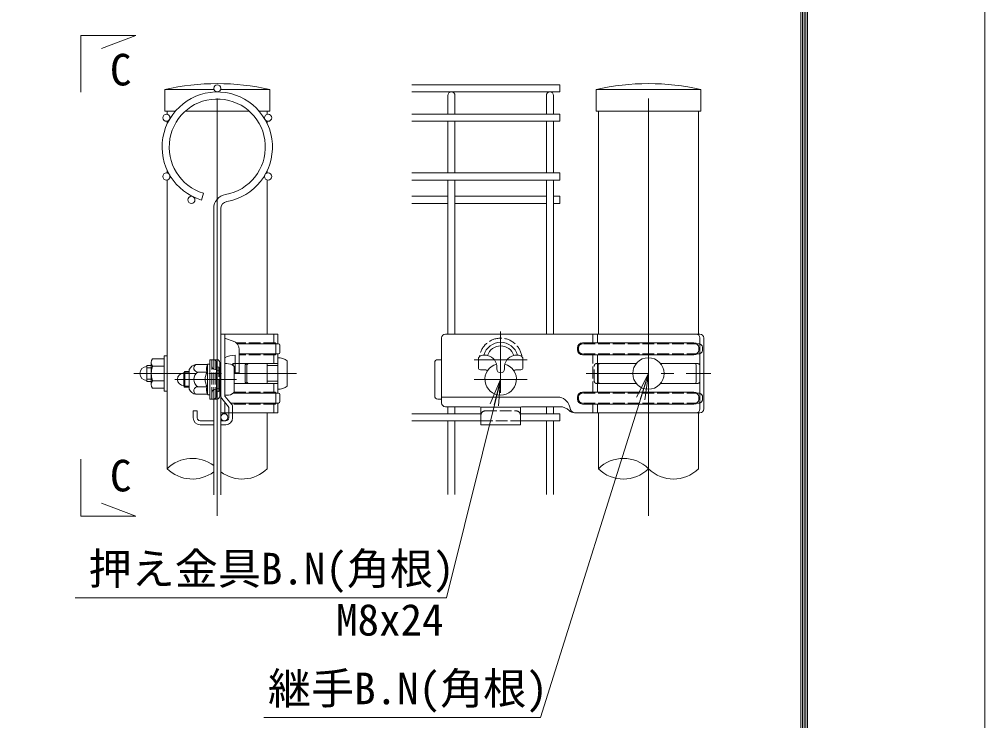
# Model space of a CAD drawing. Units: millimetres, scale not verified. Extents: x -4200 to 4200, y -2970 to 2970.
# Drawn here: x 2730 to 4200, y 629 to 1696 of the extents above; entities that cross this region are included whole.
import ezdxf
from ezdxf.enums import TextEntityAlignment as Align

# ---------------------------------------------------------------- set-up
doc = ezdxf.new("R2010")
doc.units = ezdxf.units.MM
doc.header["$LTSCALE"] = 20
for name, pattern in [('DASHED', [7.5, 6, -1.5]), ('USER1', [50.8, 31.75, -6.35, 6.35, -6.35]), ('USER3', [0.375, 0.225, -0.15])]:
    doc.linetypes.add(name, pattern=pattern)
for name, color, linetype, lineweight in [('0-2_D-STR-DIM', 7, 'Continuous', 9), ('0-3_0', 7, 'Continuous', 9), ('0-6_D-STR1', 1, 'Continuous', 18), ('0-8_D-BMK', 2, 'USER1', 13), ('0-9_D-STR2', 7, 'Continuous', 9), ('0-B_D-STR3', 3, 'Continuous', 13), ('0-C_D-STR-TXT', 7, 'Continuous', 9), ('0-F_D-TTL', 7, 'Continuous', 9)]:
    doc.layers.add(name, color=color, linetype=linetype, lineweight=lineweight)
doc.styles.add('ＭＳ ゴシック', font='')
doc.styles.get('ＭＳ ゴシック').set_extended_font_data('MS Gothic')

# ---------------------------------------------------------------- blocks, each defined once
blk = doc.blocks.new('U39')
at = {"layer": '0-8_D-BMK'}
for p, q in [((-1500, -195.8), (-1500, 426)), ((0, 459.4), (0, -459.4)), ((-1229.5, 140), (-1770.5, 140)), ((-632, 0), (632, 0)), ((-1229.5, -60), (-1770.5, -60))]:
    blk.add_line(p, q, dxfattribs=at)
at = {"layer": '0-B_D-STR3'}
for p, q in [((-2060, 400), (522.4, 400)), ((-517.5, 400), (-517.5, 310)), ((-2100, 360), (-2100, -297.3)), ((460.5, 310), (-670.1, 310)), ((522.4, -360), (522.4, 360)), ((561.1, -360), (561.1, 360)), ((-720, 260), (-720, 240)), ((510.5, 260), (510.5, 240)), ((-2169, 110), (-2169, -230)), ((-2139, 140), (-2100, 140)), ((-1726, 58), (-1726, 160)), ((-1274, 58), (-1274, 160)), ((460.5, 190), (-670.1, 190)), ((-517.5, -190), (-517.5, 190)), ((-490.1, 100), (-124.9, 100)), ((124.9, 100), (465.6, 100)), ((-1706, 38), (-1670, 38)), ((-1540, 46), (-1540, 55.4)), ((-1460, 46), (-1460, 55.4)), ((-1294, 38), (-1330, 38)), ((-510.1, -80), (-510.1, 80)), ((485.6, -80), (485.6, 80)), ((460.5, -190), (-670.1, -190)), ((-490.1, -100), (-124.9, -100)), ((124.9, -100), (465.6, -100)), ((-2100, -260), (-2139, -260)), ((-900, -239.3), (-2100, -239.3)), ((-720, -260), (-720, -240)), ((510.5, -260), (510.5, -240)), ((-1710, -337.3), (-2060, -337.3)), ((-1700, -340), (-1300, -340)), ((-1700, -416.4), (-1700, -347.3)), ((-1300, -416.4), (-1300, -347.3)), ((-1290, -337.3), (-900, -337.3)), ((460.5, -310), (-670.1, -310)), ((-517.5, -400), (-517.5, -310)), ((-1700, -520), (-1700, -416.4)), ((-1300, -416.4), (-1300, -520)), ((-752.3, -400), (522.4, -400)), ((-1700, -520), (-1300, -520))]:
    blk.add_line(p, q, dxfattribs=at)
at = {"layer": '0-B_D-STR3', "linetype": 'DASHED'}
for p, q in [((-563.5, 400), (-563.5, 300)), ((509.5, 300), (-670.1, 300)), ((-710, 260), (-710, 240)), ((509.5, 200), (-670.1, 200)), ((-563.5, -200), (-563.5, 200)), ((549.5, 240), (549.5, 260)), ((-529.5, 100), (-517.5, 100)), ((465.6, 100), (501.8, 100)), ((-549.5, -80), (-549.5, 80)), ((521.8, -80), (521.8, 80)), ((-529.5, -100), (-517.5, -100)), ((465.6, -100), (501.8, -100)), ((-710, -260), (-710, -240)), ((509.5, -200), (-670.1, -200)), ((549.5, -240), (549.5, -260)), ((-1660, -380), (-1340, -380)), ((509.5, -300), (-670.1, -300)), ((-563.5, -400), (-563.5, -300)), ((-1700, -480), (-1300, -480))]:
    blk.add_line(p, q, dxfattribs=at)
at = {"layer": '0-B_D-STR3'}
for points in [[(-517.5, 100), (-490.1, 100), (-487.8, 100)], [(-517.5, -100), (-490.1, -100), (-487.8, -100)]]:
    blk.add_lwpolyline(points, dxfattribs=at)
blk.add_circle((0, 0), 160, dxfattribs=at)
for centre, radius, start, end in [((-2060, 360), 40, 90, 180), ((482.4, 360), 40, 0, 90), ((521.1, 360), 40, 0, 88.20323), ((-1500, 140), 176, 90, 164.83919), ((-1500, 140), 176, 15.16081, 90), ((-670, 260), 50, 90.13848, 180), ((460.5, 260), 50, 0, 90), ((-1500, 140), 140, 90, 161.88318), ((-1500, 140), 140, 18.11682, 90), ((-670, 240), 50, 180, 269.92922), ((460.5, 240), 50, 270, 0), ((-2139, 110), 30, 90, 180), ((-1735.1, 177.8), 20, 297.00649, 344.38101), ((-1659.5, 66.5), 120, 94.96654, 117.99904), ((-1659.5, 66.5), 120, 77.27818, 94.96654), ((-1659.5, 66.5), 120, 354.69271, 77.27818), ((-1340.5, 66.5), 120, 102.72182, 185.30729), ((-1340.5, 66.5), 120, 85.03346, 102.72182), ((-1340.5, 66.5), 120, 62.00096, 85.03346), ((-1264.9, 177.8), 20, 195.61899, 242.99351), ((-490.1, 80), 20, 90, 180), ((465.6, 80), 20, 0, 90), ((-1706, 58), 20, 180, 270), ((-1670, -32), 70, 58.7873, 90), ((-1500, -60), 160, 105.48902, 74.51098), ((-1500, 46), 40, 180, 270), ((-1500, 46), 40, 270, 0), ((-1330, -32), 70, 90, 121.2127), ((-1294, 58), 20, 270, 0), ((-490.1, -80), 20, 180, 270), ((465.6, -80), 20, 270, 0), ((-670, -240), 50, 90.07078, 180), ((460.5, -240), 50, 0, 90), ((-2139, -230), 30, 180, 270), ((-934.3, -375), 140, 9.51023, 75.82145), ((-670, -260), 50, 180, 269.86152), ((460.5, -260), 50, 270, 0), ((-2060, -297.3), 40, 180, 270), ((-1710, -347.3), 10, 0, 90), ((-1290, -347.3), 10, 90, 180), ((-900.1, -477.3), 140, 47.19871, 89.95462), ((-737, -301.2), 100, 227.19871, 261.22936), ((-737, -342), 60, 189.51019, 255.27781), ((482.4, -360), 40, 270, 0), ((521.1, -360), 40, 271.79677, 0)]:
    blk.add_arc(centre, radius, start, end, dxfattribs=at)
at = {"layer": '0-B_D-STR3', "linetype": 'DASHED'}
for centre, radius, start, end in [((-1500, 140), 218.2, 90, 171.45333), ((-1500, 140), 218.2, 8.54667, 90), ((-670, 260), 40, 90.15483, 180), ((509.5, 260), 40, 0, 90), ((-670, 240), 40, 180, 269.92087), ((509.5, 240), 40, 270, 0), ((-529.5, 80), 20, 90, 180), ((501.8, 80), 20, 0, 90), ((-529.5, -80), 20, 180, 270), ((501.8, -80), 20, 270, 0), ((-670, -240), 40, 90.07913, 180), ((-670, -260), 40, 180, 269.84517), ((509.5, -240), 40, 0, 90), ((509.5, -260), 40, 270, 0), ((-1660, -420), 40, 90, 180), ((-1340, -420), 40, 0, 90)]:
    blk.add_arc(centre, radius, start, end, dxfattribs=at)
blk = doc.blocks.new('U42')
at = {"layer": '0-8_D-BMK'}
for p, q in [((-1461.1, 0), (233.1, 0)), ((-1045.4, -60), (-419.6, -60))]:
    blk.add_line(p, q, dxfattribs=at)
at = {"layer": '0-B_D-STR3'}
for p, q in [((-578, 400), (-578, -400)), ((-578, 400), (0, 400)), ((-538, 400), (-538, -222.5)), ((0, 400), (0, 300)), ((-453.1, 329.4), (-531.2, 355.9)), ((6, 300), (-407.5, 300)), ((-392, 244.2), (-392, 6)), ((6, 200), (-392, 200)), ((0, 200), (0, 100)), ((20, 214), (20, 286)), ((-1284, 115.6), (-1284, -115.3)), ((-1154, 150), (-1270, 150)), ((-1154, 180), (-1122, 180)), ((-1154, 150), (-1154, -150)), ((-1122, 180), (-1122, -180)), ((-618, 140), (-690, 140)), ((-690, -260), (-690, 140)), ((-622.2, -230), (-622.2, 110)), ((-588, -230), (-588, 110)), ((-518, 100), (-538, 100)), ((-538, -220), (-538, 100)), ((-441.1, 100), (-432, 100)), ((-432, 186), (-432, 6)), ((-392, 100), (-294.7, 100)), ((-294.7, 100), (0, 100)), ((0, 160), (0, -160)), ((96, 130), (96, -130)), ((-1284, 80), (-1330, 80)), ((-1330, 80), (-1330, -80)), ((-1284, 58.4), (-1330, 58.4)), ((-1154, 75), (-1270, 75)), ((-953, 5), (-953, -125)), ((-898, 7.5), (-952.2, 7.5)), ((-898, 20), (-942.4, 20)), ((-942, -140), (-942, 20)), ((-898, 40), (-898, -160)), ((-814.7, 90), (-832, 90)), ((-712, 90), (-814.7, 90)), ((-812, 14.7), (-717.9, 14.7)), ((-712, 90), (-711.8, 90.6)), ((-712, 90), (-712, 89)), ((-690, 95), (-706, 95)), ((-442, -181.7), (-442, 61.7)), ((-392, 6), (-432, 6)), ((-331.6, 80), (-331.6, -80)), ((-314.7, 80), (-314.7, -80)), ((-106, 80.6), (0, 80.6)), ((-1284, -58.4), (-1330, -58.4)), ((-1284, -80), (-1330, -80)), ((-1154, -75), (-1270, -75)), ((-106, -79.4), (0, -79.4)), ((-1154, -150), (-1270, -150)), ((-898, -127.5), (-952.2, -127.5)), ((-898, -140), (-942.4, -140)), ((-812, -134.7), (-718, -134.7)), ((-441.1, -100), (-294.7, -100)), ((-294.7, -100), (0, -100)), ((0, -200), (0, -100)), ((-814.7, -210), (-832, -210)), ((-712, -210), (-814.7, -210)), ((-712, -210), (-712, -209)), ((-712, -210), (-711.8, -210.6)), ((-690, -215), (-706, -215)), ((-618, -260), (-690, -260)), ((-567, -253.7), (-500.2, -337.3)), ((-518, -220), (-538, -220)), ((-535.8, -228.7), (-469, -312.3)), ((6, -200), (-452.6, -200)), ((20, -214), (20, -286)), ((-818, -380), (-858, -380)), ((-858, -450), (-858, -380)), ((-818, -450), (-818, -380)), ((-498, -343.5), (-498, -450)), ((6, -300), (-478.8, -300)), ((-458, -450), (-458, -343.5)), ((0, -400), (0, -300)), ((-650, -480), (-788, -480)), ((-498, -400), (-578, -400)), ((-528, -480), (-578, -480)), ((-458, -400), (0, -400)), ((-59, -400), (-458, -400)), ((-650, -520), (-788, -520)), ((-528, -520), (-578, -520))]:
    blk.add_line(p, q, dxfattribs=at)
at = {"layer": '0-B_D-STR3', "linetype": 'USER3'}
blk.add_line((-541, 400), (-540.8, 400), dxfattribs=at)
at = {"layer": '0-B_D-STR3', "linetype": 'DASHED'}
for p, q in [((-40, 310), (-40, 400)), ((-407.7, 310), (-420.6, 310)), ((-25, 310), (-420.6, 310)), ((-411.4, 300), (-407.5, 300)), ((-20, 305), (-20, 300)), ((-20, 300), (-20, 200)), ((-20, 195), (-20, 200)), ((-668, -260), (-668, 140)), ((-650, -260), (-650, 140)), ((-628, -260), (-628, 140)), ((-448.1, 100), (-441.1, 100)), ((-392, 100), (-432, 100)), ((-25, 190), (-392, 190)), ((-40, 100), (-40, 190)), ((-598, 30), (-644.5, 42.9)), ((-598, 63.2), (-620.7, 69.5)), ((-598, -183.2), (-598, 63.2)), ((-598, -150), (-644.5, -162.9)), ((-598, -183.2), (-620.7, -189.5)), ((-25, -190), (-443.8, -190)), ((-442, -100), (-441.1, -100)), ((-407.7, -190), (-418, -190)), ((-40, -100), (-40, -190)), ((-20, -195), (-20, -200)), ((-538, -290), (-538, -400)), ((-20, -300), (-20, -200)), ((-25, -310), (-470.8, -310)), ((-40, -310), (-40, -400)), ((-20, -305), (-20, -300)), ((-458, -400), (-498, -400))]:
    blk.add_line(p, q, dxfattribs=at)
at = {"layer": '0-B_D-STR3'}
for points in [[(-1154, 180), (-1154, -180), (-1122, -180)], [(-712, -209), (-712, -134.7), (-712, 90)]]:
    blk.add_lwpolyline(points, dxfattribs=at)
for centre, radius, start, end in [((-528, 365.4), 10, 180, 251.24135), ((-482, 244.2), 90, 0, 71.24135), ((6, 286), 14, 0, 90), ((6, 214), 14, 270, 0), ((-1227.1, 112.5), 57, 138.83491, 221.16509), ((-652.2, 110), 30, 0, 90), ((-618, 110), 30, 0, 90), ((-429.3, -54), 240, 90.65276, 116.94013), ((-510.4, 8), 92.3, 47.99938, 94.71768), ((-441.1, 80), 20, 90, 163.89245), ((-311.6, 80), 20, 90, 180), ((-294.7, 80), 20, 90, 180), ((1.7, -3.1), 163.1, 54.68767, 90.60428), ((-1330, 0), 70, 90, 270), ((-1076.1, 0), 207.9, 158.85295, 201.14705), ((-953, -60), 65, 90, 270), ((-742, -57.3), 220, 160.92806, 163.55739), ((-942.4, 12), 8, 90, 160.92807), ((-823.3, 10), 80.5, 96.16771, 158.10978), ((-811.8, 55.1), 40.4, 119.96321, 269.74822), ((-761.7, -60), 90, 123.95198, 236.04802), ((-576.4, -60.1), 160, 152.15278, 207.78006), ((-644.7, 46.8), 80, 147.3069, 203.56949), ((-706, 89), 6, 90, 165), ((-462, 61.7), 20, 0, 47.99938), ((-1227.1, -112.5), 57, 138.86505, 221.13495), ((-311.6, -80), 20, 180, 270), ((-294.7, -80), 20, 180, 270), ((-742, -62.7), 220, 196.44261, 199.07194), ((-942.4, -132), 8, 199.07193, 270), ((-823.3, -130), 80.5, 201.89022, 263.83229), ((-811.7, -175.1), 40.4, 90.38667, 239.88097), ((-644.7, -166.7), 80, 156.38089, 212.76204), ((-462, -181.7), 20, 312.00062, 0), ((-441.1, -80), 20, 267.4332, 270), ((1.7, 3.1), 163.1, 269.39572, 305.31233), ((-706, -209), 6, 195, 270), ((-652.2, -230), 30, 270, 0), ((-618, -230), 30, 270, 360), ((-528, -222.5), 50, 180, 218.65981), ((-528, -222.5), 10, 180, 218.65981), ((-510.4, -128), 92.3, 265.28232, 312.00062), ((6, -214), 14, 0, 90), ((6, -286), 14, 270, 0), ((-508, -343.5), 10, 0, 38.65981), ((-508, -343.5), 50, 0, 38.65981), ((-788, -450), 70, 180, 270), ((-788, -450), 30, 180, 270), ((-528, -450), 70, 270, 0), ((-528, -450), 30, 270, 0)]:
    blk.add_arc(centre, radius, start, end, dxfattribs=at)
at = {"layer": '0-B_D-STR3', "linetype": 'DASHED'}
for centre, radius, start, end in [((-25, 305), 5, 0, 90), ((-448.1, 80), 20, 90, 153.54341), ((-25, 195), 5, 270, 0), ((-636, 73.7), 32, 180, 254.50884), ((-618, 79.1), 10, 180, 254.50884), ((-636, -193.7), 32, 105.49116, 180), ((-618, -199.1), 10, 105.49116, 180), ((-25, -195), 5, 0, 90), ((-25, -305), 5, 270, 0)]:
    blk.add_arc(centre, radius, start, end, dxfattribs=at)
blk = doc.blocks.new('_Open')
at = {"layer": '0-3_0'}
blk.add_line((-20, 3.33), (0, 0), dxfattribs=at)
blk.add_lwpolyline([(-20, -3.33), (0, 0), (-20, 0)], dxfattribs=at)

msp = doc.modelspace()

# ---------------------------------------------------------------- linework, layer by layer
at = {"layer": '0-2_D-STR-DIM'}
for p, q in [((3328.14, 1095.93), (3433.14, 1095.93)), ((3493.14, 1095.93), (3553.14, 1095.93)), ((3553.14, 1095.93), (3553.14, 1085.13)), ((3026.32, 1085.13), (3026.32, 1079.13)), ((3037.12, 1085.13), (3037.12, 1078.18)), ((3328.14, 1085.13), (3433.14, 1085.13)), ((3493.14, 1085.13), (3553.14, 1085.13))]:
    msp.add_line(p, q, dxfattribs=at)
for centre, start, end in [((2993.62, 973.89), 52.7739, 134.81854), ((3650.04, 973.89), 45.18146, 134.81854), ((2993.62, 1050.57), 225.18146, 307.2261), ((3069.82, 1050.57), 232.7739, 314.81854), ((3650.04, 1050.57), 225.18146, 314.81854), ((3726.24, 1050.57), 225.18146, 314.81854)]:
    msp.add_arc(centre, 54.05, start, end, dxfattribs=at)
at = {"layer": '0-6_D-STR1'}
for p, q in [((2951.92, 1589.13), (3026.63, 1589.13)), ((2951.92, 1556.13), (2951.92, 1589.13)), ((3036.81, 1589.13), (3111.52, 1589.13)), ((3111.52, 1589.13), (3111.52, 1556.13)), ((3608.34, 1589.13), (3767.94, 1589.13)), ((3608.34, 1556.13), (3608.34, 1589.13)), ((3767.94, 1589.13), (3767.94, 1556.13)), ((2951.92, 1556.13), (2967.88, 1556.13)), ((2955.52, 1551.49), (2955.52, 1556.13)), ((2982.96, 1556.13), (3080.47, 1556.13)), ((3095.55, 1556.13), (3111.52, 1556.13)), ((3107.92, 1556.13), (3107.92, 1551.49)), ((3608.34, 1556.13), (3767.94, 1556.13)), ((3611.94, 1217.13), (3611.94, 1556.13)), ((3764.34, 1556.13), (3764.34, 1217.13)), ((2955.52, 1536.88), (2955.52, 1540.97)), ((3107.92, 1540.97), (3107.92, 1536.88)), ((2955.52, 1462.08), (2955.52, 1466.17)), ((3107.92, 1466.17), (3107.92, 1462.08)), ((2955.52, 1012.23), (2955.52, 1451.56)), ((3107.92, 1451.56), (3107.92, 1217.13)), ((3107.92, 1172.13), (3107.92, 1142.13)), ((3107.92, 1097.13), (3107.92, 1012.23)), ((3611.94, 1012.23), (3611.94, 1097.13)), ((3764.34, 1097.13), (3764.34, 1012.23))]:
    msp.add_line(p, q, dxfattribs=at)
for centre in [(3031.72, 1239.85), (3688.14, 1239.85)]:
    msp.add_arc(centre, 358.28, 77.13052, 102.86948, dxfattribs=at)
at = {"layer": '0-8_D-BMK'}
for p, q in [((3031.72, 940.54), (3031.72, 1625.13)), ((3688.14, 940.54), (3688.14, 1625.13))]:
    msp.add_line(p, q, dxfattribs=at)
at = {"layer": '0-9_D-STR2'}
for p, q in [((3328.14, 1596.32), (3553.14, 1596.32)), ((3553.14, 1585.52), (3553.14, 1596.32)), ((3328.14, 1585.52), (3553.14, 1585.52)), ((3382.74, 1551.62), (3382.74, 1580.12)), ((3393.54, 1551.62), (3393.54, 1580.12)), ((3532.74, 1551.62), (3532.74, 1580.12)), ((3543.54, 1551.62), (3543.54, 1580.12)), ((3328.14, 1551.62), (3553.14, 1551.62)), ((3553.14, 1540.82), (3553.14, 1551.62)), ((3328.14, 1540.82), (3553.14, 1540.82)), ((3382.74, 1462.22), (3382.74, 1540.82)), ((3393.54, 1462.22), (3393.54, 1540.82)), ((3532.74, 1462.22), (3532.74, 1540.82)), ((3543.54, 1462.22), (3543.54, 1540.82)), ((3328.14, 1462.22), (3553.14, 1462.22)), ((3553.14, 1451.42), (3553.14, 1462.22)), ((3328.14, 1451.42), (3553.14, 1451.42)), ((3382.74, 1217.13), (3382.74, 1451.42)), ((3393.54, 1217.13), (3393.54, 1451.42)), ((3532.74, 1217.13), (3532.74, 1451.42)), ((3543.54, 1217.13), (3543.54, 1451.42)), ((3010.8, 1431.37), (3007.71, 1421.02)), ((3328.14, 1426.65), (3382.74, 1426.65)), ((3393.54, 1426.65), (3532.74, 1426.65)), ((3543.54, 1426.65), (3553.14, 1426.65)), ((3553.14, 1415.85), (3553.14, 1426.65)), ((3328.14, 1415.85), (3382.74, 1415.85)), ((3393.54, 1415.85), (3532.74, 1415.85)), ((3543.54, 1415.85), (3553.14, 1415.85)), ((3026.32, 1178.13), (3026.32, 1408.11)), ((3037.12, 972.62), (3037.12, 1408.11)), ((3026.32, 972.62), (3026.32, 1118.13)), ((3382.74, 1095.93), (3382.74, 1106.54)), ((3393.54, 1095.93), (3393.54, 1106.54)), ((3532.74, 1095.93), (3532.74, 1106.54)), ((3543.54, 1095.93), (3543.54, 1106.54)), ((3382.74, 972.84), (3382.74, 1085.13)), ((3393.54, 972.84), (3393.54, 1085.13)), ((3532.74, 972.84), (3532.74, 1085.13)), ((3543.54, 972.84), (3543.54, 1085.13))]:
    msp.add_line(p, q, dxfattribs=at)
for centre in [(3031.72, 1590.92), (2954.29, 1546.22), (3109.14, 1546.22), (2954.29, 1456.82), (3109.14, 1456.82), (2992.36, 1421.25), (3042.52, 1090.53)]:
    msp.add_circle(centre, 5.4, dxfattribs=at)
for centre, radius, start, end in [((3031.72, 1501.52), 84, 279.83934, 253.39579), ((3031.72, 1501.52), 73.2, 279.83934, 253.39579), ((3388.14, 1580.12), 5.4, 0, 180), ((3538.14, 1580.12), 5.4, 0, 180), ((3047.92, 1408.11), 21.6, 99.83934, 180), ((3047.92, 1408.11), 10.8, 99.83934, 180)]:
    msp.add_arc(centre, radius, start, end, dxfattribs=at)
at = {"layer": '0-C_D-STR-TXT'}
for p, q in [((2907.68, 1671.28), (2855.28, 1651.47)), ((2907.68, 940.25), (2855.28, 960.06))]:
    msp.add_line(p, q, dxfattribs=at)
for points in [[(2907.68, 1671.28), (2824.13, 1671.28), (2824.13, 1584.97)], [(3102.74, 633.54), (3523.79, 633.54), (3687.54, 1155.22)], [(2815.16, 815.77), (3380.57, 815.77), (3462.65, 1146.19)], [(2907.68, 940.25), (2824.13, 940.25), (2824.13, 1026.57)]]:
    msp.add_lwpolyline(points, dxfattribs=at)
at = {"layer": '0-F_D-TTL', "color": 2, "lineweight": 18}
msp.add_lwpolyline([(-4200, 2970), (4200, 2970), (4200, -2970), (-4200, -2970)], close=True, dxfattribs=at)
at = {"layer": '0-F_D-TTL'}
for points in [[(-3930, 2750), (3930, 2750), (3930, -2750), (-3930, -2750)], [(-3927.5, 2747.5), (3927.5, 2747.5), (3927.5, -2747.5), (-3927.5, -2747.5)], [(-3925, 2745), (3925, 2745), (3925, -2745), (-3925, -2745)], [(-3922.5, 2742.5), (3922.5, 2742.5), (3922.5, -2742.5), (-3922.5, -2742.5)], [(-3920, 2740), (3920, 2740), (3920, -2740), (-3920, -2740)]]:
    msp.add_lwpolyline(points, close=True, dxfattribs=at)

# ---------------------------------------------------------------- block references
at = {"layer": '0-2_D-STR-DIM', "xscale": 0.15, "yscale": 0.15}
for name, p in [('U39', (3688.14, 1157.13)), ('U42', (3123.82, 1157.13))]:
    msp.add_blockref(name, p, dxfattribs=at)
at = {"layer": '0-C_D-STR-TXT', "xscale": 2, "yscale": 2}
for p, rotation in [((3463.14, 1148.13), 76.04864), ((3688.14, 1157.13), 72.57432)]:
    msp.add_blockref('_Open', p, dxfattribs=dict(at, rotation=rotation))

# ---------------------------------------------------------------- texts
at = {"layer": '0-C_D-STR-TXT', "style": 'ＭＳ ゴシック'}
for s, p in [('C', (2868.32, 1580.9)), ('C', (2868.32, 963.3)), ('押え金具B.N(角根)', (2835.74, 821.78)), ('M8x24', (3212.58, 744.04)), ('継手B.N(角根)', (3108.91, 639.55))]:
    msp.add_text(s, height=48.09, dxfattribs=at).set_placement(p, align=Align.BOTTOM_LEFT)

doc.saveas('drawing.dxf')
